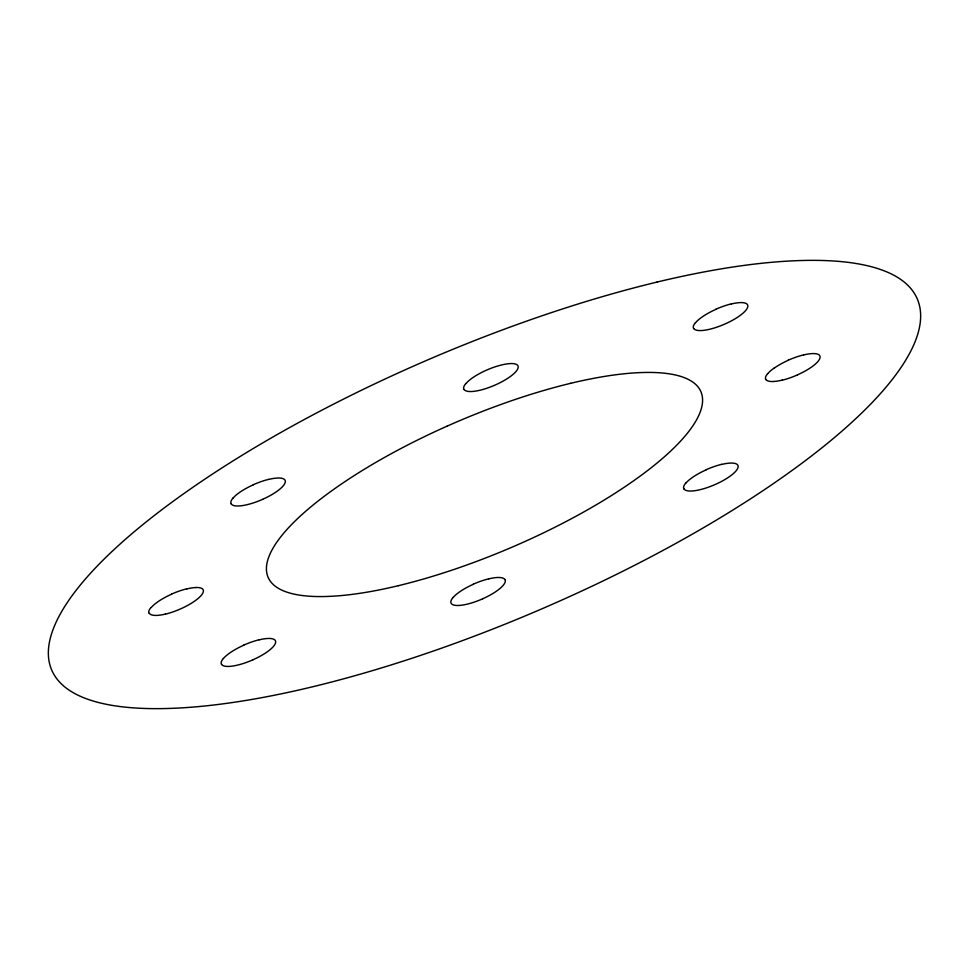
<?xml version="1.0" encoding="UTF-8"?>
<svg xmlns="http://www.w3.org/2000/svg" width="969" height="969" viewBox="0 0 969 969"><rect width="100%" height="100%" fill="white"/><g stroke="black" fill="none" stroke-linecap="round" stroke-linejoin="round"><path stroke-width="1.45" d="M231.276 503.941A29.312 8.515 -23.2 0 0 247.301 504.643A29.518 8.588 -23.2 0 0 262.635 499.35M233.093 498.042A29.312 8.515 -23.2 0 1 253.43 484.754M253.345 484.682A29.518 8.588 -23.2 0 1 268.776 479.34M262.781 499.253A29.312 8.515 -23.2 0 0 283.13 485.966A29.518 8.588 -23.2 0 0 284.947 480.03A29.312 8.515 -23.2 0 0 268.922 479.364M231.216 503.941A29.518 8.576 -23.2 0 1 233.032 498.005M684.09 488.994A29.312 8.515 -23.2 0 0 700.102 489.684A29.518 8.576 -23.2 0 0 715.534 484.343A29.3 8.515 -23.2 0 0 735.931 471.019A29.518 8.576 -23.2 0 0 737.748 465.084A29.3 8.515 -23.2 0 0 721.735 464.417M685.907 483.095A29.312 8.515 -23.2 0 1 706.244 469.808M683.957 488.994A29.518 8.576 -23.2 0 1 685.773 483.059M706.256 469.674A29.518 8.576 -23.2 0 1 721.675 464.333M221.61 664.395A29.3 8.515 -23.2 0 0 237.623 665.085A29.518 8.588 -23.2 0 0 252.97 659.804M223.427 658.496A29.3 8.515 -23.2 0 1 243.764 645.209M243.679 645.136A29.518 8.588 -23.2 0 1 259.111 639.794M253.115 659.707A29.312 8.515 -23.2 0 0 273.452 646.42A29.518 8.588 -23.2 0 0 275.281 640.485A29.312 8.515 -23.2 0 0 259.244 639.819M221.55 664.395A29.518 8.588 -23.2 0 1 223.367 658.46M693.792 328.527A29.3 8.515 -23.2 0 0 709.805 329.23A29.518 8.588 -23.2 0 0 725.236 323.876A29.3 8.515 -23.2 0 0 745.633 310.552A29.518 8.576 -23.2 0 0 747.45 304.617A29.3 8.515 -23.2 0 0 731.438 303.951M695.609 322.629A29.3 8.515 -23.2 0 1 715.934 309.341M693.647 328.527A29.518 8.588 -23.2 0 1 695.463 322.592M715.946 309.208A29.518 8.588 -23.2 0 1 731.377 303.866M797.572 374.809A29.3 8.515 -23.2 0 0 817.897 361.534A29.518 8.576 -23.2 0 0 819.713 355.599A29.3 8.515 -23.2 0 0 803.701 354.933M782.249 380.114A29.3 8.515 -23.2 0 1 773.359 381.459M774.158 368.172A29.3 8.515 -23.2 0 1 788.378 360.238M767.811 373.574A29.312 8.515 -23.2 0 1 773.989 368.172M797.426 374.918A29.518 8.576 -23.2 0 1 781.995 380.26M765.837 379.557A29.518 8.576 -23.2 0 1 767.654 373.634M788.136 360.25A29.518 8.576 -23.2 0 1 803.567 354.908M773.177 381.544A29.288 8.515 -23.2 0 1 765.994 379.509M464.139 389.49A29.3 8.515 -23.2 0 0 480.164 390.192A29.518 8.588 -23.2 0 0 495.595 384.838A29.312 8.515 -23.2 0 0 509.815 376.905A29.3 8.515 -23.2 0 0 515.992 371.515A29.518 8.576 -23.2 0 0 517.809 365.579A29.3 8.515 -23.2 0 0 501.797 364.913A29.518 8.576 -23.2 0 0 486.305 370.231A29.3 8.515 -23.2 0 0 472.085 378.152A29.3 8.515 -23.2 0 0 465.968 383.591M463.994 389.49A29.518 8.588 -23.2 0 1 465.823 383.554M453.068 597.534A29.312 8.515 -23.2 0 1 473.405 584.246M504.922 579.523A29.518 8.588 -23.2 0 1 503.105 585.458A29.312 8.515 -23.2 0 1 482.756 598.745M473.32 584.174A29.518 8.588 -23.2 0 1 488.751 578.832M488.848 578.832A29.288 8.515 -23.2 0 1 504.861 579.523M482.707 598.794A29.518 8.576 -23.2 0 1 467.276 604.135A29.312 8.515 -23.2 0 1 451.251 603.433A29.518 8.576 -23.2 0 1 453.02 597.498M165.469 614.08A29.3 8.515 -23.2 0 1 149.456 613.377M151.273 607.478A29.3 8.515 -23.2 0 1 171.598 594.203M186.932 588.898A29.3 8.515 -23.2 0 1 195.823 587.553M165.275 614.176A29.518 8.588 -23.2 0 0 180.706 608.835A29.3 8.515 -23.2 0 0 195.023 600.841A29.312 8.515 -23.2 0 0 201.201 595.438A29.518 8.588 -23.2 0 0 203.018 589.503A29.312 8.515 -23.2 0 0 195.823 587.505M149.117 613.486A29.518 8.588 -23.2 0 1 150.934 607.551M171.416 594.154A29.518 8.588 -23.2 0 1 186.847 588.813M447.327 426.045A234.425 68.145 -23.2 0 0 333.554 489.49A234.413 68.145 -23.2 0 0 284.147 532.684A236.109 68.642 -23.2 0 0 269.6 580.128A234.425 68.145 -23.2 0 0 327.11 596.456A234.437 68.157 -23.2 0 0 398.235 585.712M447.327 426.045A236.121 68.642 -23.2 0 1 570.753 383.288M570.765 383.288A234.413 68.145 -23.2 0 1 641.878 372.544A234.425 68.145 -23.2 0 1 699.412 388.872A236.121 68.642 -23.2 0 1 684.829 436.329A234.425 68.145 -23.2 0 1 635.434 479.51A234.413 68.145 -23.2 0 1 521.661 542.967A236.109 68.642 -23.2 0 1 398.235 585.712M657.03 282.076A472.242 137.283 -23.2 0 0 410.166 367.59A468.839 136.29 -23.2 0 0 182.632 494.481A468.851 136.29 -23.2 0 0 83.806 580.855A472.254 137.283 -23.2 0 0 54.712 675.744A468.851 136.29 -23.2 0 0 169.732 708.412A468.839 136.29 -23.2 0 0 311.97 686.936A472.254 137.283 -23.2 0 0 558.834 601.41A468.851 136.29 -23.2 0 0 786.38 474.519A468.839 136.29 -23.2 0 0 885.194 388.145A472.242 137.283 -23.2 0 0 914.288 293.256A468.851 136.29 -23.2 0 0 799.268 260.588A468.851 136.302 -23.2 0 0 657.03 282.064"/></g></svg>
